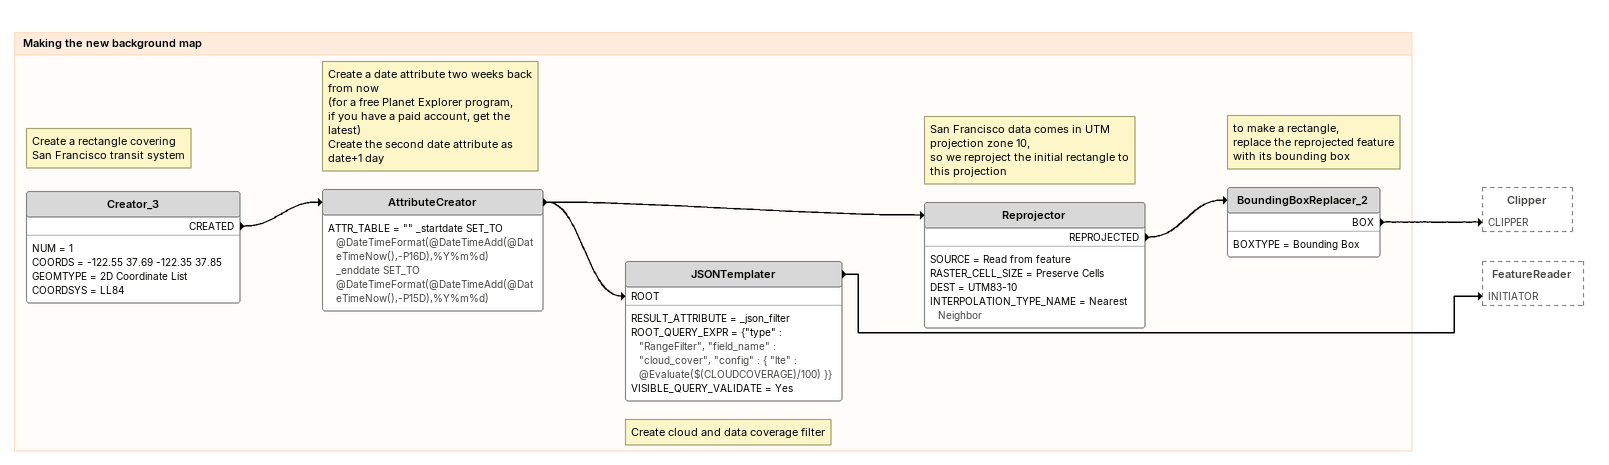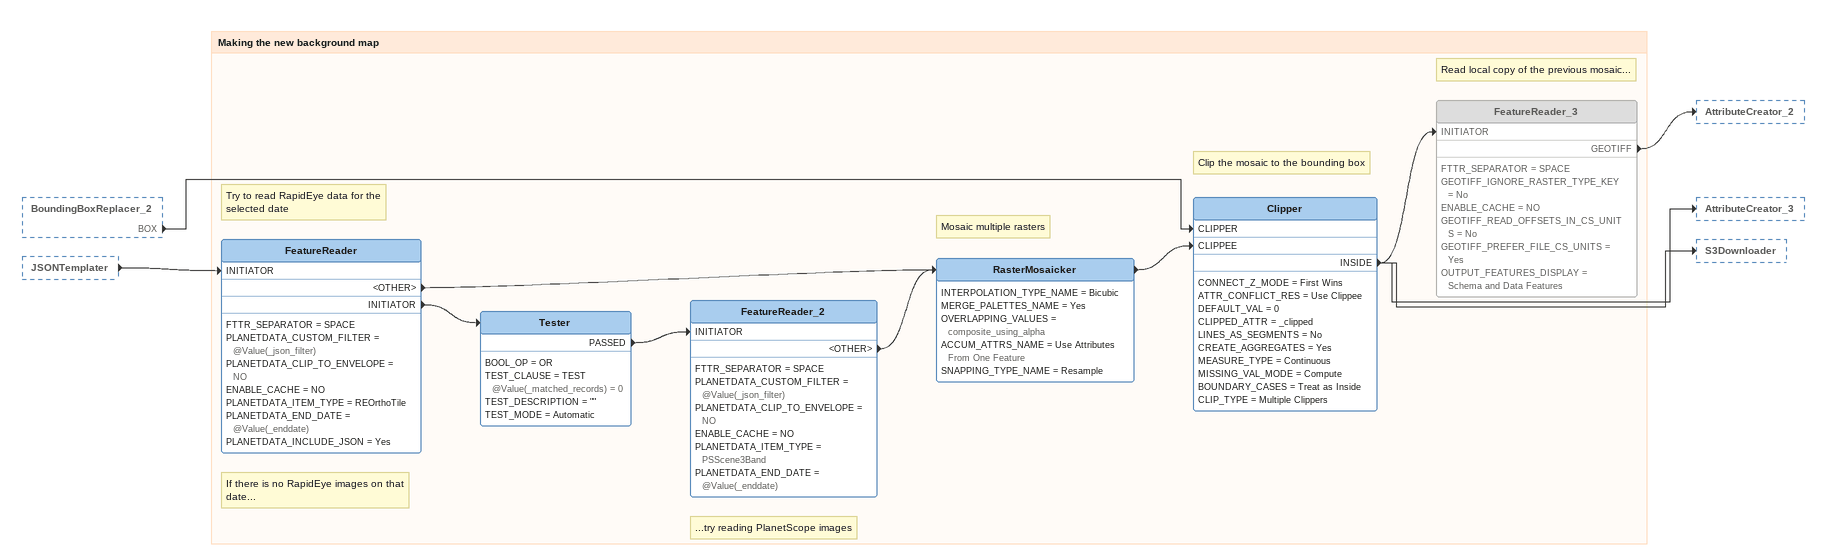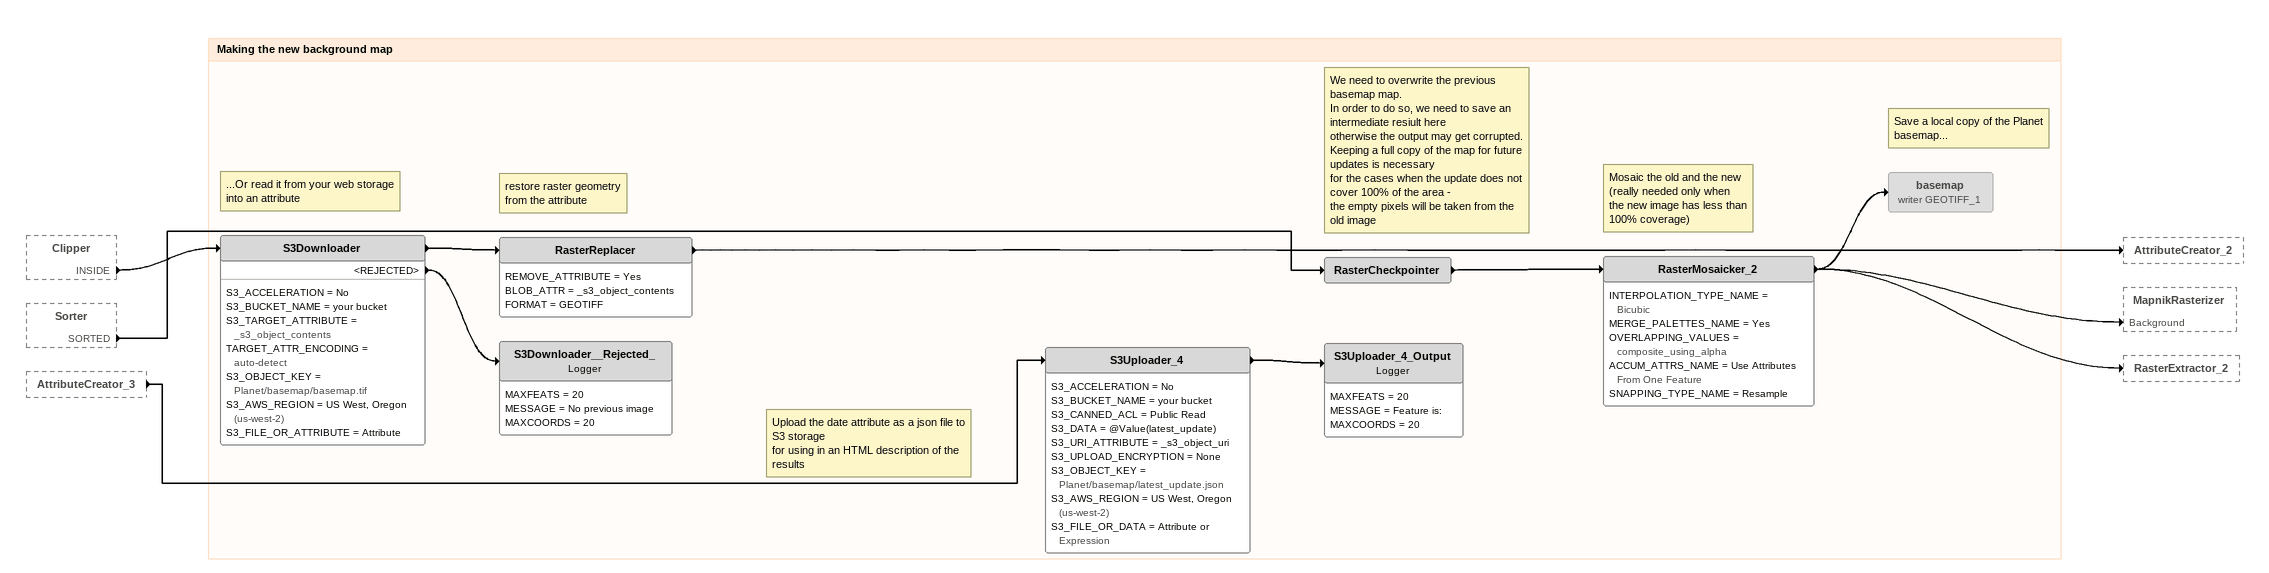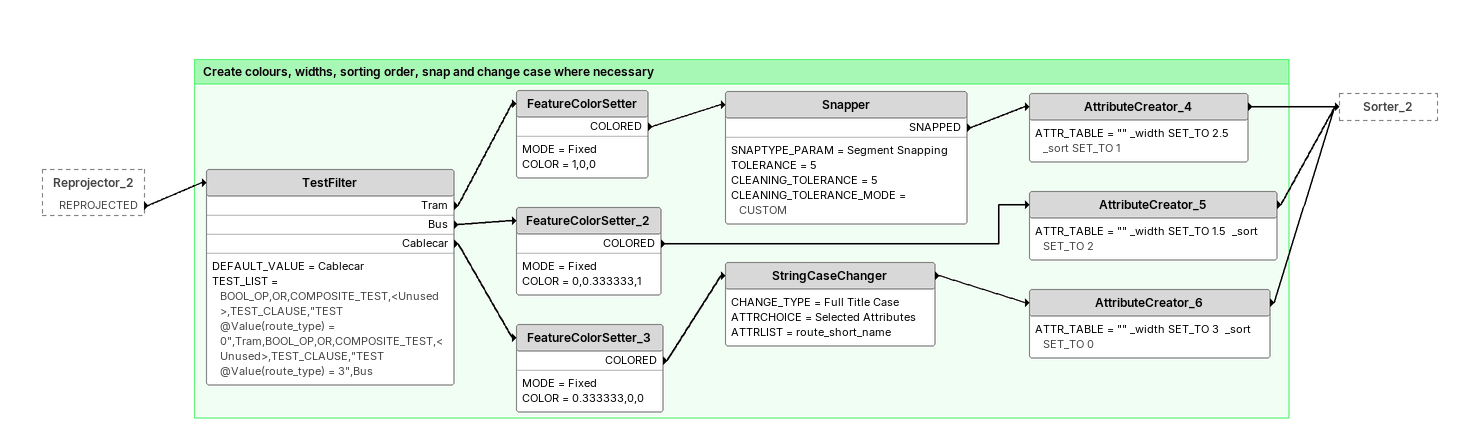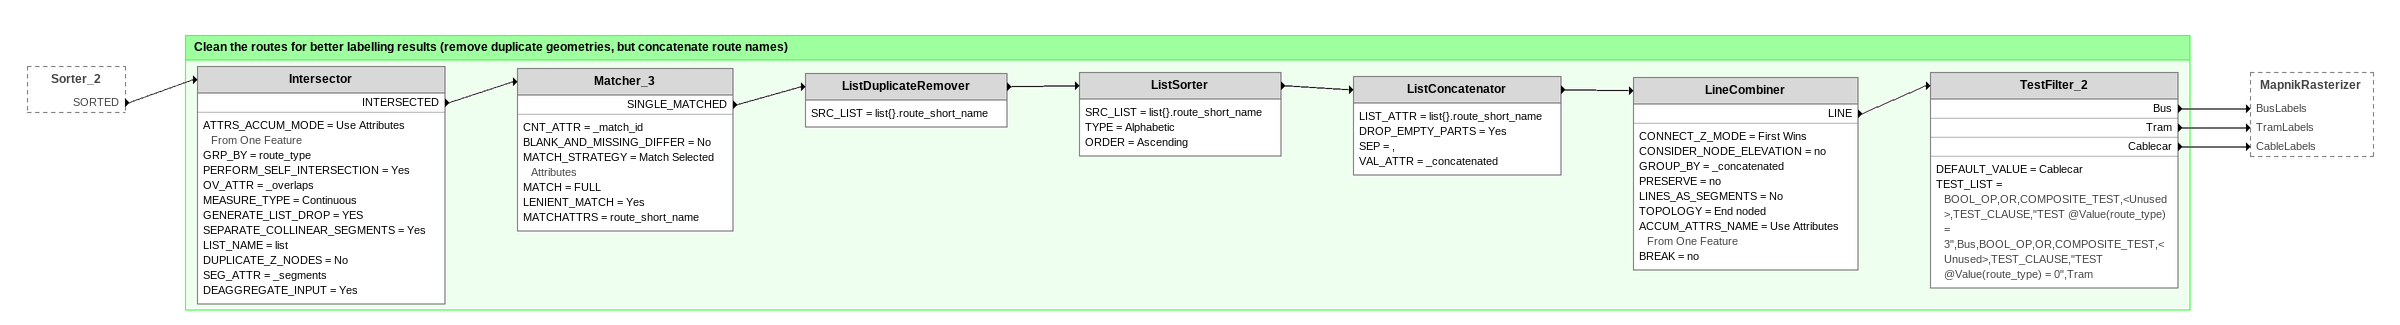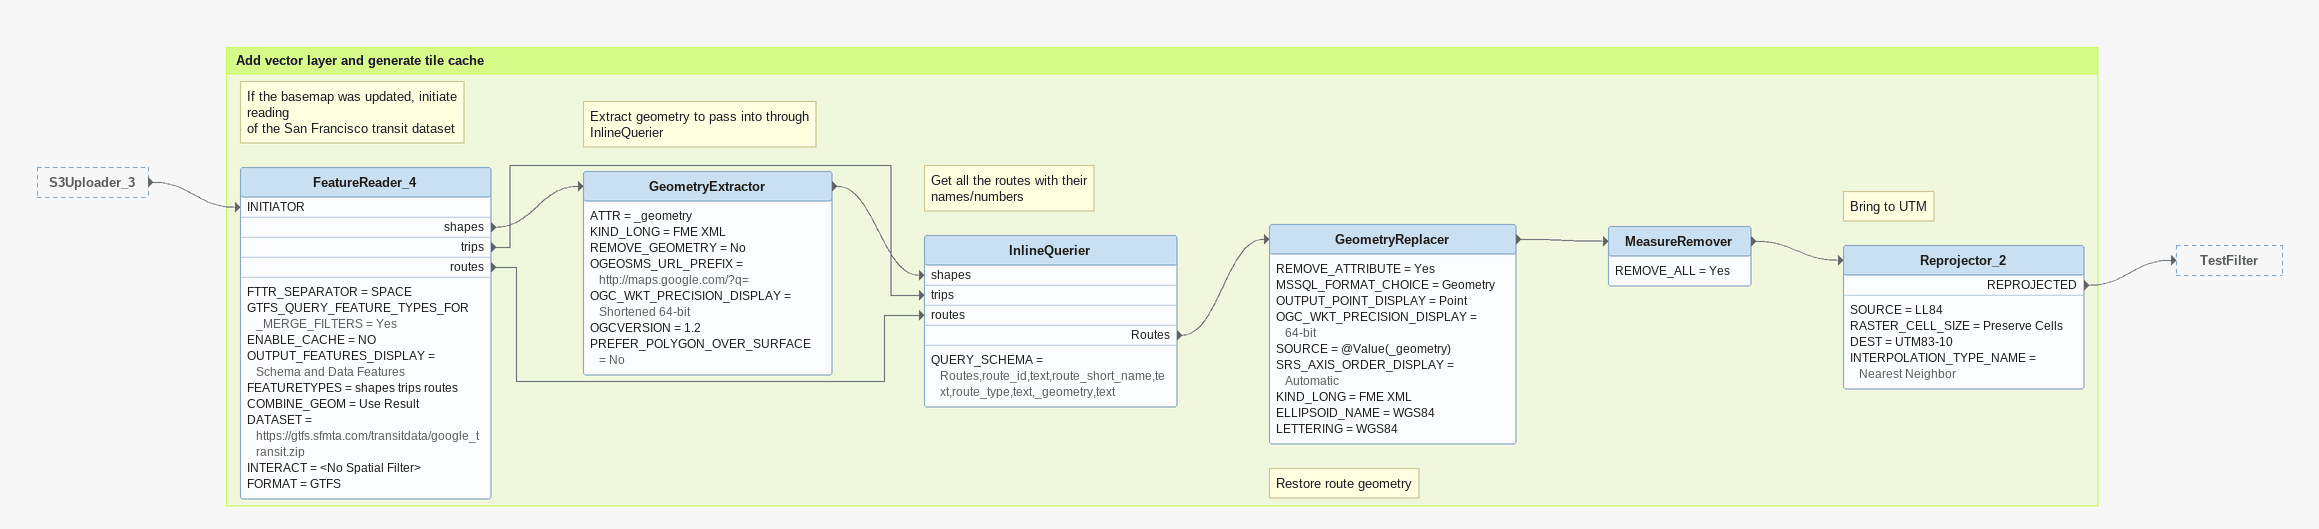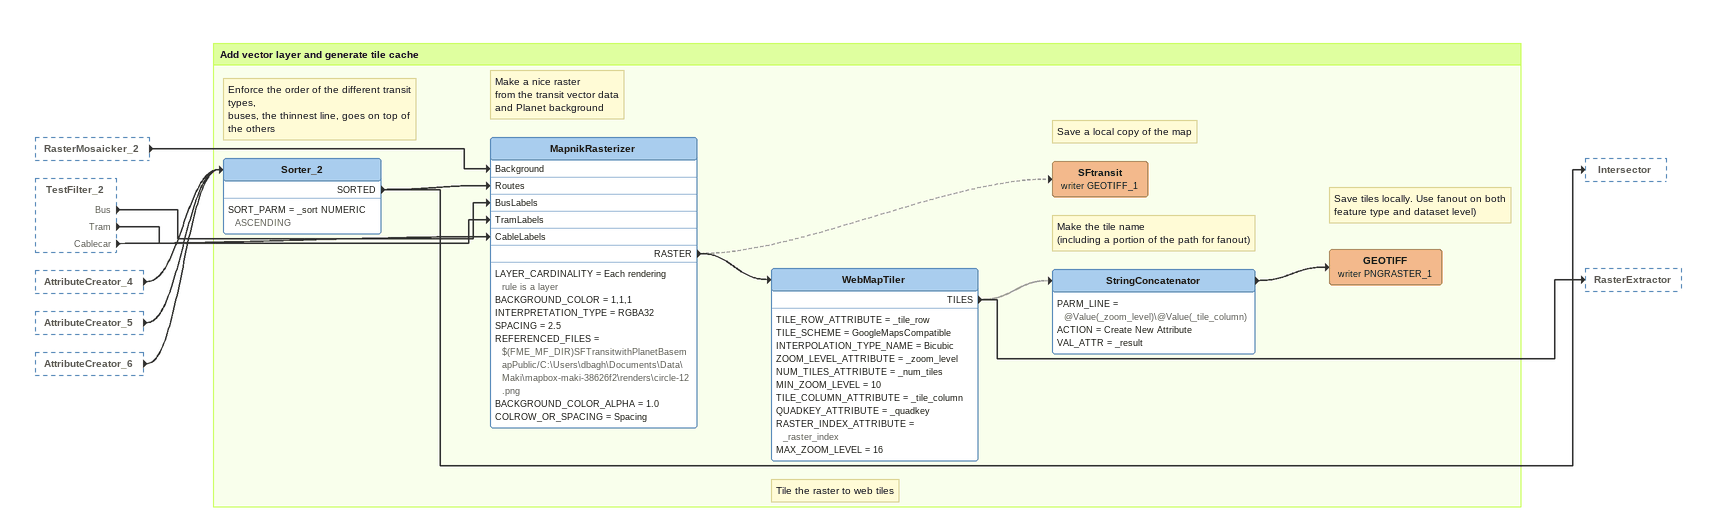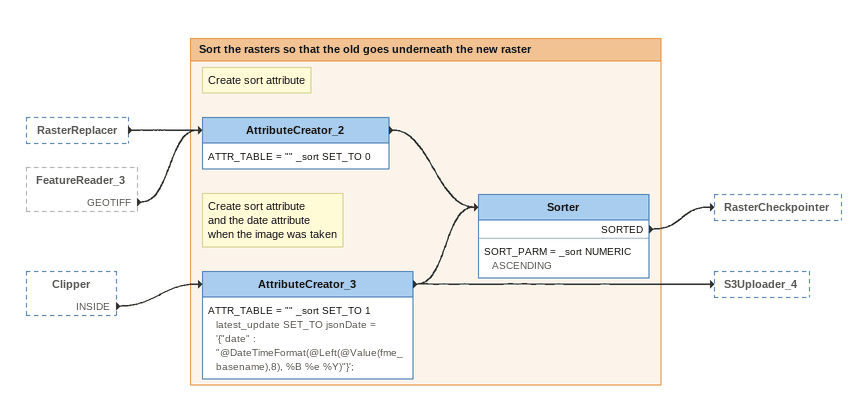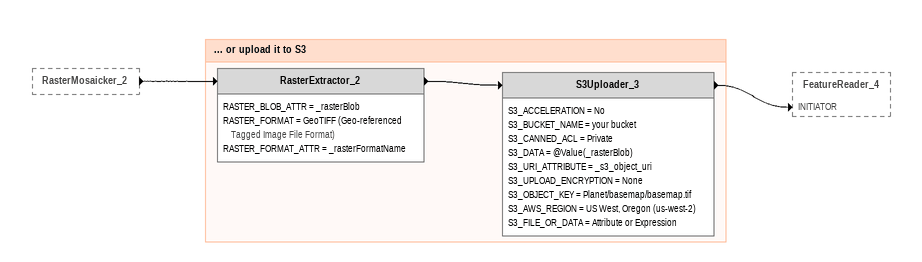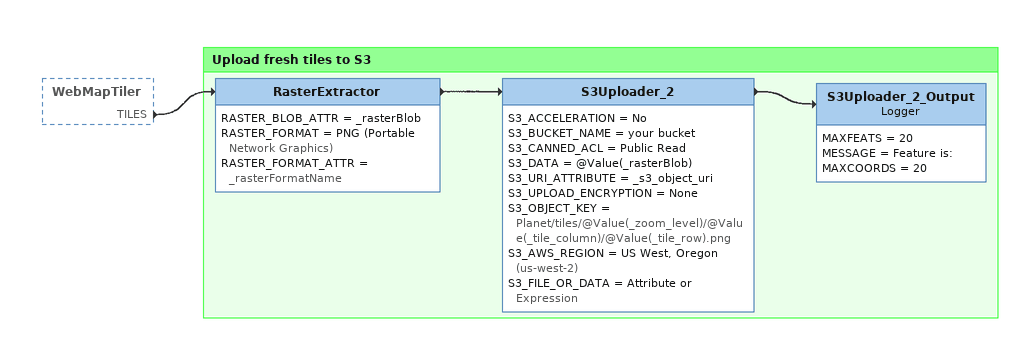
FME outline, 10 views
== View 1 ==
Bookmark: Making the new background map
Note: Create a rectangle covering / San Francisco transit system
Creator_3
    NUM = 1
    COORDS = -122.55 37.69 -122.35 37.85
    GEOMTYPE = 2D Coordinate List
    COORDSYS = LL84
    CREATED -> AttributeCreator
Note: Create a date attribute two weeks back from now / (for a free Planet Explorer program, / if you have a paid account, get the latest) / Create the second date attribute as date+1 day
AttributeCreator
    ATTR_TABLE = "" _startdate SET_TO @DateTimeFormat(@DateTimeAdd(@DateTimeNow(),-P16D),%Y%m%d)  _enddate SET_TO @DateTimeFormat(@DateTimeAdd(@DateTimeNow(),-P15D),%Y%m%d)
    -> JSONTemplater [ROOT]
    -> Reprojector
Note: San Francisco data comes in UTM projection zone 10, / so we reproject the initial rectangle to this projection
Reprojector
    SOURCE = Read from feature
    RASTER_CELL_SIZE = Preserve Cells
    DEST = UTM83-10
    INTERPOLATION_TYPE_NAME = Nearest Neighbor
    REPROJECTED -> BoundingBoxReplacer_2
Note: to make a rectangle, / replace the reprojected feature / with its bounding box
BoundingBoxReplacer_2
    BOXTYPE = Bounding Box
    BOX -> Clipper [CLIPPER]
Note: Create cloud and data coverage filter
JSONTemplater
    RESULT_ATTRIBUTE = _json_filter
    ROOT_QUERY_EXPR = {"type" : "RangeFilter", "field_name" : "cloud_cover", "config" : { "lte" : @Evaluate($(CLOUDCOVERAGE)/100) }}
    VISIBLE_QUERY_VALIDATE = Yes
    -> FeatureReader [INITIATOR]

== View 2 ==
BoundingBoxReplacer_2 [outside]
    BOX -> Clipper [CLIPPER]
JSONTemplater [outside]
    -> FeatureReader [INITIATOR]

Bookmark: Making the new background map
Note: Try to read RapidEye data for the selected date
FeatureReader
    FTTR_SEPARATOR = SPACE
    PLANETDATA_CUSTOM_FILTER = @Value(_json_filter)
    PLANETDATA_CLIP_TO_ENVELOPE = NO
    ENABLE_CACHE = NO
    PLANETDATA_ITEM_TYPE = REOrthoTile
    PLANETDATA_END_DATE = @Value(_enddate)
    PLANETDATA_INCLUDE_JSON = Yes
    <OTHER> -> RasterMosaicker
    INITIATOR -> Tester
Note: If there is no RapidEye images on that date...
Tester
    BOOL_OP = OR
    TEST_CLAUSE = TEST @Value(_matched_records) = 0
    TEST_DESCRIPTION = ""
    TEST_MODE = Automatic
    PASSED -> FeatureReader_2 [INITIATOR]
Note: ...try reading PlanetScope images
FeatureReader_2
    FTTR_SEPARATOR = SPACE
    PLANETDATA_CUSTOM_FILTER = @Value(_json_filter)
    PLANETDATA_CLIP_TO_ENVELOPE = NO
    ENABLE_CACHE = NO
    PLANETDATA_ITEM_TYPE = PSScene3Band
    PLANETDATA_END_DATE = @Value(_enddate)
    <OTHER> -> RasterMosaicker
Note: Mosaic multiple rasters
RasterMosaicker
    INTERPOLATION_TYPE_NAME = Bicubic
    MERGE_PALETTES_NAME = Yes
    OVERLAPPING_VALUES = composite_using_alpha
    ACCUM_ATTRS_NAME = Use Attributes From One Feature
    SNAPPING_TYPE_NAME = Resample
    -> Clipper [CLIPPEE]
Note: Clip the mosaic to the bounding box
Clipper
    CONNECT_Z_MODE = First Wins
    ATTR_CONFLICT_RES = Use Clippee
    DEFAULT_VAL = 0
    CLIPPED_ATTR = _clipped
    LINES_AS_SEGMENTS = No
    CREATE_AGGREGATES = Yes
    MEASURE_TYPE = Continuous
    MISSING_VAL_MODE = Compute
    BOUNDARY_CASES = Treat as Inside
    CLIP_TYPE = Multiple Clippers
    INSIDE -> AttributeCreator_3
    INSIDE -> FeatureReader_3 [INITIATOR]
    INSIDE -> S3Downloader
Note: Read local copy of the previous mosaic...
FeatureReader_3 [off]
    FTTR_SEPARATOR = SPACE
    GEOTIFF_IGNORE_RASTER_TYPE_KEY = No
    ENABLE_CACHE = NO
    GEOTIFF_READ_OFFSETS_IN_CS_UNITS = No
    GEOTIFF_PREFER_FILE_CS_UNITS = Yes
    OUTPUT_FEATURES_DISPLAY = Schema and Data Features
    GEOTIFF -> AttributeCreator_2

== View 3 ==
Clipper [outside]
    INSIDE -> S3Downloader
Sorter [outside]
    SORTED -> RasterCheckpointer
AttributeCreator_3 [outside]
    -> S3Uploader_4

Bookmark: Making the new background map
Note: ...Or read it from your web storage / into an attribute
S3Downloader
    S3_ACCELERATION = No
    S3_BUCKET_NAME = your bucket
    S3_TARGET_ATTRIBUTE = _s3_object_contents
    TARGET_ATTR_ENCODING = auto-detect
    S3_OBJECT_KEY = Planet/basemap/basemap.tif
    S3_AWS_REGION = US West, Oregon (us-west-2)
    S3_FILE_OR_ATTRIBUTE = Attribute
    -> RasterReplacer
    <REJECTED> -> S3Downloader__Rejected_
Note: restore raster geometry / from the attribute
RasterReplacer
    REMOVE_ATTRIBUTE = Yes
    BLOB_ATTR = _s3_object_contents
    FORMAT = GEOTIFF
    -> AttributeCreator_2
S3Downloader__Rejected_: Logger
    MAXFEATS = 20
    MESSAGE = No previous image
    MAXCOORDS = 20
Note: We need to overwrite the previous basemap map. / In order to do so, we need to save an intermediate resiult here / otherwise the output may get corrupted. / Keeping a full copy of the map for future updates is necessary / for the cases when the update does not cover 100% of the area - / the empty pixels will be taken from the old image
RasterCheckpointer
    -> RasterMosaicker_2
Note: Mosaic the old and the new / (really needed only when / the new image has less than / 100% coverage)
RasterMosaicker_2
    INTERPOLATION_TYPE_NAME = Bicubic
    MERGE_PALETTES_NAME = Yes
    OVERLAPPING_VALUES = composite_using_alpha
    ACCUM_ATTRS_NAME = Use Attributes From One Feature
    SNAPPING_TYPE_NAME = Resample
    -> basemap (writer GEOTIFF_1)
    -> MapnikRasterizer [Background]
    -> RasterExtractor_2
Note: Save a local copy of the Planet basemap...
basemap (writer GEOTIFF_1) [off]
Note: Upload the date attribute as a json file to S3 storage / for using in an HTML description of the results
S3Uploader_4
    S3_ACCELERATION = No
    S3_BUCKET_NAME = your bucket
    S3_CANNED_ACL = Public Read
    S3_DATA = @Value(latest_update)
    S3_URI_ATTRIBUTE = _s3_object_uri
    S3_UPLOAD_ENCRYPTION = None
    S3_OBJECT_KEY = Planet/basemap/latest_update.json
    S3_AWS_REGION = US West, Oregon (us-west-2)
    S3_FILE_OR_DATA = Attribute or Expression
    -> S3Uploader_4_Output
S3Uploader_4_Output: Logger
    MAXFEATS = 20
    MESSAGE = Feature is:
    MAXCOORDS = 20

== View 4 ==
Reprojector_2 [outside]
    REPROJECTED -> TestFilter

Bookmark: Create colours, widths, sorting order, snap and change case where necessary
TestFilter
    DEFAULT_VALUE = Cablecar
    TEST_LIST = BOOL_OP,OR,COMPOSITE_TEST,<Unused>,TEST_CLAUSE,"TEST @Value(route_type) = 0",Tram,BOOL_OP,OR,COMPOSITE_TEST,<Unused>,TEST_CLAUSE,"TEST @Value(route_type) = 3",Bus
    Tram -> FeatureColorSetter
    Bus -> FeatureColorSetter_2
    Cablecar -> FeatureColorSetter_3
FeatureColorSetter
    MODE = Fixed
    COLOR = 1,0,0
    COLORED -> Snapper
Snapper
    SNAPTYPE_PARAM = Segment Snapping
    TOLERANCE = 5
    CLEANING_TOLERANCE = 5
    CLEANING_TOLERANCE_MODE = CUSTOM
    SNAPPED -> AttributeCreator_4
AttributeCreator_4
    ATTR_TABLE = "" _width SET_TO 2.5  _sort SET_TO 1
    -> Sorter_2
FeatureColorSetter_2
    MODE = Fixed
    COLOR = 0,0.333333,1
    COLORED -> AttributeCreator_5
AttributeCreator_5
    ATTR_TABLE = "" _width SET_TO 1.5  _sort SET_TO 2
    -> Sorter_2
FeatureColorSetter_3
    MODE = Fixed
    COLOR = 0.333333,0,0
    COLORED -> StringCaseChanger
StringCaseChanger
    CHANGE_TYPE = Full Title Case
    ATTRCHOICE = Selected Attributes
    ATTRLIST = route_short_name
    -> AttributeCreator_6
AttributeCreator_6
    ATTR_TABLE = "" _width SET_TO 3  _sort SET_TO 0
    -> Sorter_2

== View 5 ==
Sorter_2 [outside]
    SORTED -> Intersector

Bookmark: Clean the routes for better labelling results (remove duplicate geometries, but concatenate route names)
Intersector
    ATTRS_ACCUM_MODE = Use Attributes From One Feature
    GRP_BY = route_type
    PERFORM_SELF_INTERSECTION = Yes
    OV_ATTR = _overlaps
    MEASURE_TYPE = Continuous
    GENERATE_LIST_DROP = YES
    SEPARATE_COLLINEAR_SEGMENTS = Yes
    LIST_NAME = list
    DUPLICATE_Z_NODES = No
    SEG_ATTR = _segments
    DEAGGREGATE_INPUT = Yes
    INTERSECTED -> Matcher_3
Matcher_3
    CNT_ATTR = _match_id
    BLANK_AND_MISSING_DIFFER = No
    MATCH_STRATEGY = Match Selected Attributes
    MATCH = FULL
    LENIENT_MATCH = Yes
    MATCHATTRS = route_short_name
    SINGLE_MATCHED -> ListDuplicateRemover
ListDuplicateRemover
    SRC_LIST = list{}.route_short_name
    -> ListSorter
ListSorter
    SRC_LIST = list{}.route_short_name
    TYPE = Alphabetic
    ORDER = Ascending
    -> ListConcatenator
ListConcatenator
    LIST_ATTR = list{}.route_short_name
    DROP_EMPTY_PARTS = Yes
    SEP = ,
    VAL_ATTR = _concatenated
    -> LineCombiner
LineCombiner
    CONNECT_Z_MODE = First Wins
    CONSIDER_NODE_ELEVATION = no
    GROUP_BY = _concatenated
    PRESERVE = no
    LINES_AS_SEGMENTS = No
    TOPOLOGY = End noded
    ACCUM_ATTRS_NAME = Use Attributes From One Feature
    BREAK = no
    LINE -> TestFilter_2
TestFilter_2
    DEFAULT_VALUE = Cablecar
    TEST_LIST = BOOL_OP,OR,COMPOSITE_TEST,<Unused>,TEST_CLAUSE,"TEST @Value(route_type) = 3",Bus,BOOL_OP,OR,COMPOSITE_TEST,<Unused>,TEST_CLAUSE,"TEST @Value(route_type) = 0",Tram
    Bus -> MapnikRasterizer [BusLabels]
    Tram -> MapnikRasterizer [TramLabels]
    Cablecar -> MapnikRasterizer [CableLabels]

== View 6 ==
S3Uploader_3 [outside]
    -> FeatureReader_4 [INITIATOR]

Bookmark: Add vector layer and generate tile cache
Note: If the basemap was updated, initiate reading / of the San Francisco transit dataset
FeatureReader_4
    FTTR_SEPARATOR = SPACE
    GTFS_QUERY_FEATURE_TYPES_FOR_MERGE_FILTERS = Yes
    ENABLE_CACHE = NO
    OUTPUT_FEATURES_DISPLAY = Schema and Data Features
    FEATURETYPES = shapes trips routes
    COMBINE_GEOM = Use Result
    DATASET = https://gtfs.sfmta.com/transitdata/google_transit.zip
    INTERACT = <No Spatial Filter>
    FORMAT = GTFS
    shapes -> GeometryExtractor
    trips -> InlineQuerier [trips]
    routes -> InlineQuerier [routes]
Note: Extract geometry to pass into through InlineQuerier
GeometryExtractor
    ATTR = _geometry
    KIND_LONG = FME XML
    REMOVE_GEOMETRY = No
    OGEOSMS_URL_PREFIX = http://maps.google.com/?q=
    OGC_WKT_PRECISION_DISPLAY = Shortened 64-bit
    OGCVERSION = 1.2
    PREFER_POLYGON_OVER_SURFACE = No
    -> InlineQuerier [shapes]
Note: Get all the routes with their names/numbers
InlineQuerier
    QUERY_SCHEMA = Routes,route_id,text,route_short_name,text,route_type,text,_geometry,text
    Routes -> GeometryReplacer
Note: Restore route geometry
GeometryReplacer
    REMOVE_ATTRIBUTE = Yes
    MSSQL_FORMAT_CHOICE = Geometry
    OUTPUT_POINT_DISPLAY = Point
    OGC_WKT_PRECISION_DISPLAY = 64-bit
    SOURCE = @Value(_geometry)
    SRS_AXIS_ORDER_DISPLAY = Automatic
    KIND_LONG = FME XML
    ELLIPSOID_NAME = WGS84
    LETTERING = WGS84
    -> MeasureRemover
MeasureRemover
    REMOVE_ALL = Yes
    -> Reprojector_2
Note: Bring to UTM
Reprojector_2
    SOURCE = LL84
    RASTER_CELL_SIZE = Preserve Cells
    DEST = UTM83-10
    INTERPOLATION_TYPE_NAME = Nearest Neighbor
    REPROJECTED -> TestFilter

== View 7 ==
RasterMosaicker_2 [outside]
    -> MapnikRasterizer [Background]
TestFilter_2 [outside]
    Bus -> MapnikRasterizer [BusLabels]
    Tram -> MapnikRasterizer [TramLabels]
    Cablecar -> MapnikRasterizer [CableLabels]
AttributeCreator_4 [outside]
    -> Sorter_2
AttributeCreator_5 [outside]
    -> Sorter_2
AttributeCreator_6 [outside]
    -> Sorter_2

Bookmark: Add vector layer and generate tile cache
Note: Enforce the order of the different transit types, / buses, the thinnest line, goes on top of the others
Sorter_2
    SORT_PARM = _sort NUMERIC ASCENDING
    SORTED -> MapnikRasterizer [Routes]
    SORTED -> Intersector
Note: Make a nice raster / from the transit vector data / and Planet background
MapnikRasterizer
    LAYER_CARDINALITY = Each rendering rule is a layer
    BACKGROUND_COLOR = 1,1,1
    INTERPRETATION_TYPE = RGBA32
    SPACING = 2.5
    REFERENCED_FILES = $(FME_MF_DIR)SFTransitwithPlanetBasemapPublic/C:\Users\dbagh\Documents\Data\Maki\mapbox-maki-38626f2\renders\circle-12.png
    BACKGROUND_COLOR_ALPHA = 1.0
    COLROW_OR_SPACING = Spacing
    RASTER -> SFtransit (writer GEOTIFF_1) [off]
    RASTER -> WebMapTiler
Note: Save a local copy of the map
SFtransit (writer GEOTIFF_1)
Note: Tile the raster to web tiles
WebMapTiler
    TILE_ROW_ATTRIBUTE = _tile_row
    TILE_SCHEME = GoogleMapsCompatible
    INTERPOLATION_TYPE_NAME = Bicubic
    ZOOM_LEVEL_ATTRIBUTE = _zoom_level
    NUM_TILES_ATTRIBUTE = _num_tiles
    MIN_ZOOM_LEVEL = 10
    TILE_COLUMN_ATTRIBUTE = _tile_column
    QUADKEY_ATTRIBUTE = _quadkey
    RASTER_INDEX_ATTRIBUTE = _raster_index
    MAX_ZOOM_LEVEL = 16
    TILES -> StringConcatenator [off]
    TILES -> RasterExtractor
Note: Make the tile name / (including a portion of the path for fanout)
StringConcatenator
    PARM_LINE = @Value(_zoom_level)\@Value(_tile_column)
    ACTION = Create New Attribute
    VAL_ATTR = _result
    -> GEOTIFF (writer PNGRASTER_1)
Note: Save tiles locally. Use fanout on both feature type and dataset level)
GEOTIFF (writer PNGRASTER_1)

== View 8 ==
RasterReplacer [outside]
    -> AttributeCreator_2
FeatureReader_3 [outside]
    GEOTIFF -> AttributeCreator_2
Clipper [outside]
    INSIDE -> AttributeCreator_3

Bookmark: Sort the rasters so that the old goes underneath the new raster
Note: Create sort attribute
AttributeCreator_2
    ATTR_TABLE = "" _sort SET_TO 0
    -> Sorter
Note: Create sort attribute / and the date attribute / when the image was taken
AttributeCreator_3
    ATTR_TABLE = "" _sort SET_TO 1  latest_update SET_TO jsonDate = '{"date" : "@DateTimeFormat(@Left(@Value(fme_basename),8), %B %e %Y)"}';
    -> Sorter
    -> S3Uploader_4
Sorter
    SORT_PARM = _sort NUMERIC ASCENDING
    SORTED -> RasterCheckpointer

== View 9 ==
RasterMosaicker_2 [outside]
    -> RasterExtractor_2

Bookmark: ... or upload it to S3
RasterExtractor_2
    RASTER_BLOB_ATTR = _rasterBlob
    RASTER_FORMAT = GeoTIFF (Geo-referenced Tagged Image File Format)
    RASTER_FORMAT_ATTR = _rasterFormatName
    -> S3Uploader_3
S3Uploader_3
    S3_ACCELERATION = No
    S3_BUCKET_NAME = your bucket
    S3_CANNED_ACL = Private
    S3_DATA = @Value(_rasterBlob)
    S3_URI_ATTRIBUTE = _s3_object_uri
    S3_UPLOAD_ENCRYPTION = None
    S3_OBJECT_KEY = Planet/basemap/basemap.tif
    S3_AWS_REGION = US West, Oregon (us-west-2)
    S3_FILE_OR_DATA = Attribute or Expression
    -> FeatureReader_4 [INITIATOR]

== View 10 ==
WebMapTiler [outside]
    TILES -> RasterExtractor

Bookmark: Upload fresh tiles to S3
RasterExtractor
    RASTER_BLOB_ATTR = _rasterBlob
    RASTER_FORMAT = PNG (Portable Network Graphics)
    RASTER_FORMAT_ATTR = _rasterFormatName
    -> S3Uploader_2
S3Uploader_2
    S3_ACCELERATION = No
    S3_BUCKET_NAME = your bucket
    S3_CANNED_ACL = Public Read
    S3_DATA = @Value(_rasterBlob)
    S3_URI_ATTRIBUTE = _s3_object_uri
    S3_UPLOAD_ENCRYPTION = None
    S3_OBJECT_KEY = Planet/tiles/@Value(_zoom_level)/@Value(_tile_column)/@Value(_tile_row).png
    S3_AWS_REGION = US West, Oregon (us-west-2)
    S3_FILE_OR_DATA = Attribute or Expression
    -> S3Uploader_2_Output
S3Uploader_2_Output: Logger
    MAXFEATS = 20
    MESSAGE = Feature is:
    MAXCOORDS = 20
